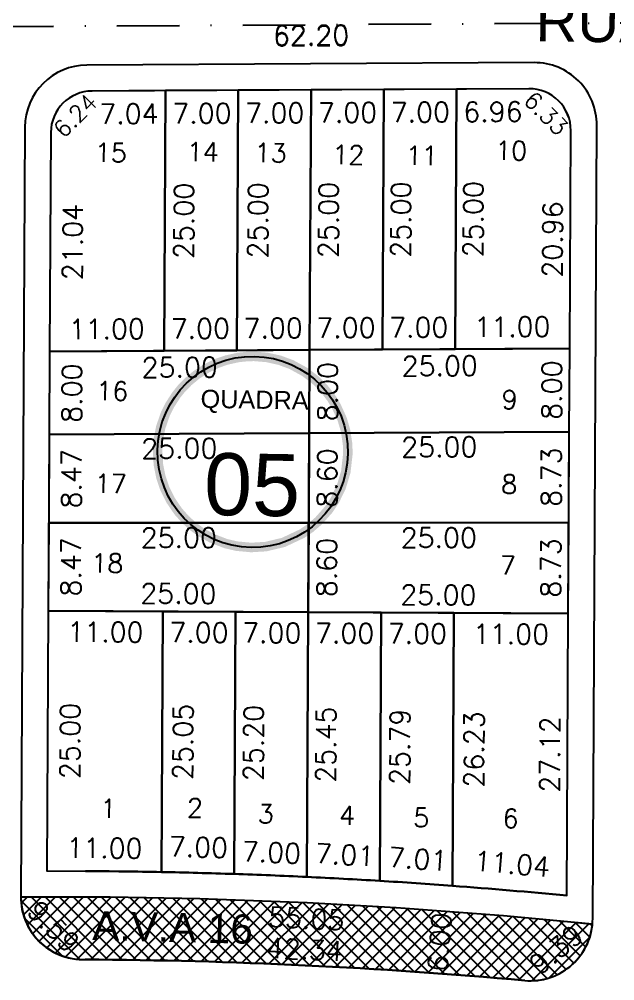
# Model space of a CAD drawing. Header units: millimetres. Extents: x -4430026 to 4783824, y 584 to 9593110.
# Drawn here: x 1938.7 to 1995.9, y 1412.6 to 1505 of the extents above; entities that cross this region are included whole.
import ezdxf
from ezdxf.enums import TextEntityAlignment as Align

# ---------------------------------------------------------------- set-up
doc = ezdxf.new("R2010")
doc.units = ezdxf.units.MM
for name, pattern in [('CONTINUO', [0]), ('DASHDOT', [1, 0.5, -0.25, 0, -0.25]), ('HIDDEN2', [0.1875, 0.125, -0.0625])]:
    doc.linetypes.add(name, pattern=pattern)
for name, color, linetype in [('Bra-Rua Calçadas', 1, 'Continuous'), ('Calçada', 1, 'Continuous'), ('Cota', 8, 'Continuous'), ('Cota Curvas', 2, 'Continuous'), ('COTAS', 8, 'Continuous'), ('Lotes', 2, 'Continuous'), ('Nomes de Ruas', 3, 'Continuous'), ('Numero de lotes', 5, 'Continuous'), ('númeraçãoquadras', 4, 'Continuous'), ('Projeção', 8, 'HIDDEN2'), ('TXT A.VERDES', 7, 'Continuous'), ('Área Verde Alameda etc.', 92, 'Continuous')]:
    doc.layers.add(name, color=color, linetype=linetype)
doc.styles.add('arcad1', font='romans.shx')
doc.styles.add('ARIAL', font='arial.ttf', dxfattribs={"height": 0.25})
doc.styles.add('ROMANS', font='romans.shx')
doc.styles.add('STYLE1', font='sanss___.ttf')
doc.dimstyles.new('BOLA100', dxfattribs={"dimscale": 0, "dimtxt": 1.9, "dimasz": 0.18, "dimexe": 0.18, "dimexo": 0.063, "dimgap": 0, "dimtad": 1, "dimzin": 4, "dimdsep": 46, "dimtxsty": 'ROMANS', "dimcen": 0.09, "dimse1": 1, "dimse2": 1, "dimsd1": 1, "dimsd2": 1, "dimclrt": 256, "dimaunit": 1, "dimadec": 4, "dimazin": 0, "dimtfac": 1.2, "dimtix": 1, "dimtmove": 2, "dimatfit": 3, "dimfxl": 1, "dimtvp": 2, "dimtolj": 1, "dimtzin": 4, "dimarcsym": 0})

# ---------------------------------------------------------------- blocks, each defined once
blk = doc.blocks.new('*D241')
at = {"layer": 'DEFPOINTS', "color": 0}
for p in [(1941.461, 1448.145), (1944.564, 1448.129), (1941.332, 1423.146)]:
    blk.add_point(p, dxfattribs=at)
at = {"layer": 'Cota', "insert": (1943.55, 1435.635), "char_height": 1.9, "attachment_point": 5, "rotation": 89.70531, "style": 'ROMANS'}
blk.add_mtext('\\A1;25.00', dxfattribs=at)
blk = doc.blocks.new('*D242')
at = {"layer": 'DEFPOINTS', "color": 0}
for p in [(1952.461, 1448.089), (1955.421, 1448.074), (1952.332, 1423.037)]:
    blk.add_point(p, dxfattribs=at)
at = {"layer": 'Cota', "insert": (1954.407, 1435.552), "char_height": 1.9, "attachment_point": 5, "rotation": 89.70531, "style": 'ROMANS'}
blk.add_mtext('\\A1;25.05', dxfattribs=at)
blk = doc.blocks.new('*D243')
at = {"layer": 'DEFPOINTS', "color": 0}
for p in [(1959.461, 1448.053), (1962.207, 1448.039), (1959.331, 1422.851)]:
    blk.add_point(p, dxfattribs=at)
at = {"layer": 'Cota', "insert": (1961.192, 1435.443), "char_height": 1.9, "attachment_point": 5, "rotation": 89.70531, "style": 'ROMANS'}
blk.add_mtext('\\A1;25.20', dxfattribs=at)
blk = doc.blocks.new('*D244')
at = {"layer": 'DEFPOINTS', "color": 0}
for p in [(1966.46, 1448.017), (1969.162, 1448.003), (1966.33, 1422.569)]:
    blk.add_point(p, dxfattribs=at)
at = {"layer": 'Cota', "insert": (1968.147, 1435.284), "char_height": 1.9, "attachment_point": 5, "rotation": 89.70531, "style": 'ROMANS'}
blk.add_mtext('\\A1;25.45', dxfattribs=at)
blk = doc.blocks.new('*D245')
at = {"layer": 'DEFPOINTS', "color": 0}
for p in [(1973.46, 1447.981), (1976.287, 1447.966), (1973.328, 1422.19)]:
    blk.add_point(p, dxfattribs=at)
at = {"layer": 'Cota', "insert": (1975.271, 1435.076), "char_height": 1.9, "attachment_point": 5, "rotation": 89.70531, "style": 'ROMANS'}
blk.add_mtext('\\A1;25.79', dxfattribs=at)
blk = doc.blocks.new('*D246')
at = {"layer": 'DEFPOINTS', "color": 0}
for p in [(1980.46, 1447.945), (1983.412, 1447.93), (1980.325, 1421.714)]:
    blk.add_point(p, dxfattribs=at)
at = {"layer": 'Cota', "insert": (1982.395, 1434.819), "char_height": 1.9, "attachment_point": 5, "rotation": 89.70531, "style": 'ROMANS'}
blk.add_mtext('\\A1;26.23', dxfattribs=at)
blk = doc.blocks.new('*D247')
at = {"layer": 'DEFPOINTS', "color": 0}
for p in [(1990.707, 1447.892), (1991.46, 1447.888), (1991.321, 1420.769)]:
    blk.add_point(p, dxfattribs=at)
at = {"layer": 'Cota', "insert": (1989.687, 1434.337), "char_height": 1.9, "attachment_point": 5, "rotation": 89.70531, "style": 'ROMANS'}
blk.add_mtext('\\A1;27.12', dxfattribs=at)
blk = doc.blocks.new('*D248')
at = {"layer": 'DEFPOINTS', "color": 0}
for p in [(1941.461, 1448.145), (1952.461, 1448.089), (1952.445, 1445.129)]:
    blk.add_point(p, dxfattribs=at)
at = {"layer": 'Cota', "insert": (1946.95, 1446.107), "char_height": 1.9, "attachment_point": 5, "rotation": 359.70531, "style": 'ROMANS'}
blk.add_mtext('\\A1;11.00', dxfattribs=at)
blk = doc.blocks.new('*D249')
at = {"layer": 'DEFPOINTS', "color": 0}
for p in [(1966.464, 1448.785), (1941.461, 1448.145), (1966.46, 1448.017)]:
    blk.add_point(p, dxfattribs=at)
at = {"layer": 'Cota', "insert": (1953.969, 1449.799), "char_height": 1.9, "attachment_point": 5, "rotation": 359.70531, "style": 'ROMANS'}
blk.add_mtext('\\A1;25.00', dxfattribs=at)
blk = doc.blocks.new('*D250')
at = {"layer": 'DEFPOINTS', "color": 0}
for p in [(1941.504, 1456.612), (1966.505, 1456.615), (1966.505, 1454.219)]:
    blk.add_point(p, dxfattribs=at)
at = {"layer": 'Cota', "insert": (1954.005, 1455.167), "char_height": 1.9, "attachment_point": 5, "rotation": 0.00785, "style": 'ROMANS'}
blk.add_mtext('\\A1;25.00', dxfattribs=at)
blk = doc.blocks.new('*D251')
at = {"layer": 'DEFPOINTS', "color": 0}
for p in [(1941.548, 1465.078), (1966.549, 1465.213), (1966.562, 1462.869)]:
    blk.add_point(p, dxfattribs=at)
at = {"layer": 'Cota', "insert": (1954.056, 1463.751), "char_height": 1.9, "attachment_point": 5, "rotation": 0.31037, "style": 'ROMANS'}
blk.add_mtext('\\A1;25.00', dxfattribs=at)
blk = doc.blocks.new('*D252')
at = {"layer": 'DEFPOINTS', "color": 0}
for p in [(1966.59, 1473.214), (1941.589, 1473.078), (1966.604, 1470.664)]:
    blk.add_point(p, dxfattribs=at)
at = {"layer": 'Cota', "insert": (1954.098, 1471.546), "char_height": 1.9, "attachment_point": 5, "rotation": 0.31037, "style": 'ROMANS'}
blk.add_mtext('\\A1;25.00', dxfattribs=at)
blk = doc.blocks.new('*D253')
at = {"layer": 'DEFPOINTS', "color": 0}
for p in [(1952.583, 1474.306), (1952.589, 1473.138), (1941.589, 1473.078)]:
    blk.add_point(p, dxfattribs=at)
at = {"layer": 'Cota', "insert": (1947.078, 1475.227), "char_height": 1.9, "attachment_point": 5, "rotation": 0.31037, "style": 'ROMANS'}
blk.add_mtext('\\A1;11.00', dxfattribs=at)
blk = doc.blocks.new('*D254')
at = {"layer": 'DEFPOINTS', "color": 0}
for p in [(1945.676, 1498.101), (1952.718, 1498.139), (1952.735, 1494.987)]:
    blk.add_point(p, dxfattribs=at)
at = {"layer": 'Cota', "insert": (1949.209, 1495.917), "char_height": 1.9, "attachment_point": 5, "rotation": 0.31037, "style": 'ROMANS'}
blk.add_mtext('\\A1;7.04', dxfattribs=at)
blk = doc.blocks.new('*D255')
at = {"layer": 'DEFPOINTS', "color": 0}
for p in [(1952.718, 1498.139), (1955.509, 1498.125), (1952.589, 1473.138)]:
    blk.add_point(p, dxfattribs=at)
at = {"layer": 'Cota', "insert": (1954.495, 1485.629), "char_height": 1.9, "attachment_point": 5, "rotation": 89.70531, "style": 'ROMANS'}
blk.add_mtext('\\A1;25.00', dxfattribs=at)
blk = doc.blocks.new('*D256')
at = {"layer": 'DEFPOINTS', "color": 0}
for p in [(1959.718, 1498.177), (1962.635, 1498.162), (1959.59, 1473.176)]:
    blk.add_point(p, dxfattribs=at)
at = {"layer": 'Cota', "insert": (1961.62, 1485.666), "char_height": 1.9, "attachment_point": 5, "rotation": 89.70531, "style": 'ROMANS'}
blk.add_mtext('\\A1;25.00', dxfattribs=at)
blk = doc.blocks.new('*D257')
at = {"layer": 'DEFPOINTS', "color": 0}
for p in [(1973.719, 1498.253), (1976.376, 1498.239), (1973.59, 1473.252)]:
    blk.add_point(p, dxfattribs=at)
at = {"layer": 'Cota', "insert": (1975.362, 1485.743), "char_height": 1.9, "attachment_point": 5, "rotation": 89.70531, "style": 'ROMANS'}
blk.add_mtext('\\A1;25.00', dxfattribs=at)
blk = doc.blocks.new('*D258')
at = {"layer": 'DEFPOINTS', "color": 0}
for p in [(1980.719, 1498.291), (1983.332, 1498.277), (1980.591, 1473.29)]:
    blk.add_point(p, dxfattribs=at)
at = {"layer": 'Cota', "insert": (1982.318, 1485.782), "char_height": 1.9, "attachment_point": 5, "rotation": 89.70531, "style": 'ROMANS'}
blk.add_mtext('\\A1;25.00', dxfattribs=at)
blk = doc.blocks.new('*D289')
at = {"layer": 'DEFPOINTS', "color": 0}
for p in [(1941.504, 1456.612), (1944.608, 1456.596), (1941.461, 1448.145)]:
    blk.add_point(p, dxfattribs=at)
at = {"layer": 'Cota', "insert": (1943.636, 1452.368), "char_height": 1.9, "attachment_point": 5, "rotation": 89.70531, "style": 'ROMANS'}
blk.add_mtext('\\A1;8.47', dxfattribs=at)
blk = doc.blocks.new('*D290')
at = {"layer": 'DEFPOINTS', "color": 0}
for p in [(1941.548, 1465.078), (1944.651, 1465.062), (1941.504, 1456.612)]:
    blk.add_point(p, dxfattribs=at)
at = {"layer": 'Cota', "insert": (1943.68, 1460.834), "char_height": 1.9, "attachment_point": 5, "rotation": 89.70531, "style": 'ROMANS'}
blk.add_mtext('\\A1;8.47', dxfattribs=at)
blk = doc.blocks.new('*D291')
at = {"layer": 'DEFPOINTS', "color": 0}
for p in [(1941.589, 1473.078), (1944.693, 1473.062), (1941.548, 1465.078)]:
    blk.add_point(p, dxfattribs=at)
at = {"layer": 'Cota', "insert": (1943.722, 1469.067), "char_height": 1.9, "attachment_point": 5, "rotation": 89.70531, "style": 'ROMANS'}
blk.add_mtext('\\A1;8.00', dxfattribs=at)
blk = doc.blocks.new('*D292')
at = {"layer": 'DEFPOINTS', "color": 0}
for p in [(1941.697, 1494.122), (1944.801, 1494.106), (1941.589, 1473.078)]:
    blk.add_point(p, dxfattribs=at)
at = {"layer": 'Cota', "insert": (1943.797, 1483.589), "char_height": 1.9, "attachment_point": 5, "rotation": 89.70531, "style": 'ROMANS'}
blk.add_mtext('\\A1;21.04', dxfattribs=at)
blk = doc.blocks.new('*D293')
at = {"layer": 'DEFPOINTS', "color": 0}
for p in [(1966.505, 1456.615), (1969.207, 1456.601), (1966.46, 1448.017)]:
    blk.add_point(p, dxfattribs=at)
at = {"layer": 'Cota', "insert": (1968.234, 1452.307), "char_height": 1.9, "attachment_point": 5, "rotation": 89.70531, "style": 'ROMANS'}
blk.add_mtext('\\A1;8.60', dxfattribs=at)
blk = doc.blocks.new('*D294')
at = {"layer": 'DEFPOINTS', "color": 0}
for p in [(1966.549, 1465.213), (1969.251, 1465.2), (1966.505, 1456.615)]:
    blk.add_point(p, dxfattribs=at)
at = {"layer": 'Cota', "insert": (1968.279, 1460.905), "char_height": 1.9, "attachment_point": 5, "rotation": 89.70531, "style": 'ROMANS'}
blk.add_mtext('\\A1;8.60', dxfattribs=at)
blk = doc.blocks.new('*D295')
at = {"layer": 'DEFPOINTS', "color": 0}
for p in [(1966.59, 1473.214), (1969.292, 1473.2), (1966.549, 1465.213)]:
    blk.add_point(p, dxfattribs=at)
at = {"layer": 'Cota', "insert": (1968.321, 1469.205), "char_height": 1.9, "attachment_point": 5, "rotation": 89.70531, "style": 'ROMANS'}
blk.add_mtext('\\A1;8.00', dxfattribs=at)
blk = doc.blocks.new('*D296')
at = {"layer": 'DEFPOINTS', "color": 0}
for p in [(1966.719, 1498.215), (1969.421, 1498.201), (1966.59, 1473.214)]:
    blk.add_point(p, dxfattribs=at)
at = {"layer": 'Cota', "insert": (1968.406, 1485.705), "char_height": 1.9, "attachment_point": 5, "rotation": 89.70531, "style": 'ROMANS'}
blk.add_mtext('\\A1;25.00', dxfattribs=at)
blk = doc.blocks.new('*D297')
at = {"layer": 'DEFPOINTS', "color": 0}
for p in [(1990.752, 1456.622), (1991.505, 1456.619), (1991.46, 1447.888)]:
    blk.add_point(p, dxfattribs=at)
at = {"layer": 'Cota', "insert": (1989.779, 1452.262), "char_height": 1.9, "attachment_point": 5, "rotation": 89.70531, "style": 'ROMANS'}
blk.add_mtext('\\A1;8.73', dxfattribs=at)
blk = doc.blocks.new('*D298')
at = {"layer": 'DEFPOINTS', "color": 0}
for p in [(1990.797, 1465.353), (1991.55, 1465.349), (1991.505, 1456.619)]:
    blk.add_point(p, dxfattribs=at)
at = {"layer": 'Cota', "insert": (1989.824, 1460.993), "char_height": 1.9, "attachment_point": 5, "rotation": 89.70531, "style": 'ROMANS'}
blk.add_mtext('\\A1;8.73', dxfattribs=at)
blk = doc.blocks.new('*D299')
at = {"layer": 'DEFPOINTS', "color": 0}
for p in [(1990.838, 1473.353), (1991.591, 1473.349), (1991.55, 1465.349)]:
    blk.add_point(p, dxfattribs=at)
at = {"layer": 'Cota', "insert": (1989.867, 1469.358), "char_height": 1.9, "attachment_point": 5, "rotation": 89.70531, "style": 'ROMANS'}
blk.add_mtext('\\A1;8.00', dxfattribs=at)
blk = doc.blocks.new('*D300')
at = {"layer": 'DEFPOINTS', "color": 0}
for p in [(1990.946, 1494.312), (1991.699, 1494.308), (1991.591, 1473.349)]:
    blk.add_point(p, dxfattribs=at)
at = {"layer": 'Cota', "insert": (1989.942, 1483.837), "char_height": 1.9, "attachment_point": 5, "rotation": 89.70531, "style": 'ROMANS'}
blk.add_mtext('\\A1;20.96', dxfattribs=at)
blk = doc.blocks.new('*D301')
at = {"layer": 'DEFPOINTS', "color": 0}
for p in [(1952.461, 1448.089), (1959.461, 1448.053), (1959.445, 1445.093)]:
    blk.add_point(p, dxfattribs=at)
at = {"layer": 'Cota', "insert": (1955.95, 1446.061), "char_height": 1.9, "attachment_point": 5, "rotation": 359.70531, "style": 'ROMANS'}
blk.add_mtext('\\A1;7.00', dxfattribs=at)
blk = doc.blocks.new('*D302')
at = {"layer": 'DEFPOINTS', "color": 0}
for p in [(1959.461, 1448.053), (1966.46, 1448.017), (1966.445, 1445.057)]:
    blk.add_point(p, dxfattribs=at)
at = {"layer": 'Cota', "insert": (1962.95, 1446.025), "char_height": 1.9, "attachment_point": 5, "rotation": 359.70531, "style": 'ROMANS'}
blk.add_mtext('\\A1;7.00', dxfattribs=at)
blk = doc.blocks.new('*D303')
at = {"layer": 'DEFPOINTS', "color": 0}
for p in [(1966.46, 1448.017), (1973.46, 1447.981), (1973.445, 1445.021)]:
    blk.add_point(p, dxfattribs=at)
at = {"layer": 'Cota', "insert": (1969.95, 1445.989), "char_height": 1.9, "attachment_point": 5, "rotation": 359.70531, "style": 'ROMANS'}
blk.add_mtext('\\A1;7.00', dxfattribs=at)
blk = doc.blocks.new('*D304')
at = {"layer": 'DEFPOINTS', "color": 0}
for p in [(1973.46, 1447.981), (1980.46, 1447.945), (1980.445, 1444.985)]:
    blk.add_point(p, dxfattribs=at)
at = {"layer": 'Cota', "insert": (1976.95, 1445.953), "char_height": 1.9, "attachment_point": 5, "rotation": 359.70531, "style": 'ROMANS'}
blk.add_mtext('\\A1;7.00', dxfattribs=at)
blk = doc.blocks.new('*D305')
at = {"layer": 'DEFPOINTS', "color": 0}
for p in [(1980.46, 1447.945), (1991.46, 1447.888), (1991.445, 1444.928)]:
    blk.add_point(p, dxfattribs=at)
at = {"layer": 'Cota', "insert": (1985.95, 1445.906), "char_height": 1.9, "attachment_point": 5, "rotation": 359.70531, "style": 'ROMANS'}
blk.add_mtext('\\A1;11.00', dxfattribs=at)
blk = doc.blocks.new('*D306')
at = {"layer": 'DEFPOINTS', "color": 0}
for p in [(1991.464, 1448.656), (1966.46, 1448.017), (1991.46, 1447.888)]:
    blk.add_point(p, dxfattribs=at)
at = {"layer": 'Cota', "insert": (1978.969, 1449.67), "char_height": 1.9, "attachment_point": 5, "rotation": 359.70531, "style": 'ROMANS'}
blk.add_mtext('\\A1;25.00', dxfattribs=at)
blk = doc.blocks.new('*D307')
at = {"layer": 'DEFPOINTS', "color": 0}
for p in [(1966.505, 1456.615), (1991.505, 1456.619), (1991.505, 1454.222)]:
    blk.add_point(p, dxfattribs=at)
at = {"layer": 'Cota', "insert": (1979.005, 1455.171), "char_height": 1.9, "attachment_point": 5, "rotation": 0.00785, "style": 'ROMANS'}
blk.add_mtext('\\A1;25.00', dxfattribs=at)
blk = doc.blocks.new('*D308')
at = {"layer": 'DEFPOINTS', "color": 0}
for p in [(1966.549, 1465.213), (1991.55, 1465.349), (1991.563, 1463.004)]:
    blk.add_point(p, dxfattribs=at)
at = {"layer": 'Cota', "insert": (1979.057, 1463.887), "char_height": 1.9, "attachment_point": 5, "rotation": 0.31037, "style": 'ROMANS'}
blk.add_mtext('\\A1;25.00', dxfattribs=at)
blk = doc.blocks.new('*D309')
at = {"layer": 'DEFPOINTS', "color": 0}
for p in [(1966.59, 1473.214), (1991.591, 1473.349), (1991.605, 1470.799)]:
    blk.add_point(p, dxfattribs=at)
at = {"layer": 'Cota', "insert": (1979.099, 1471.681), "char_height": 1.9, "attachment_point": 5, "rotation": 0.31037, "style": 'ROMANS'}
blk.add_mtext('\\A1;25.00', dxfattribs=at)
blk = doc.blocks.new('*D310')
at = {"layer": 'DEFPOINTS', "color": 0}
for p in [(1959.583, 1474.344), (1952.589, 1473.138), (1959.59, 1473.176)]:
    blk.add_point(p, dxfattribs=at)
at = {"layer": 'Cota', "insert": (1956.078, 1475.275), "char_height": 1.9, "attachment_point": 5, "rotation": 0.31037, "style": 'ROMANS'}
blk.add_mtext('\\A1;7.00', dxfattribs=at)
blk = doc.blocks.new('*D311')
at = {"layer": 'DEFPOINTS', "color": 0}
for p in [(1966.584, 1474.382), (1959.59, 1473.176), (1966.59, 1473.214)]:
    blk.add_point(p, dxfattribs=at)
at = {"layer": 'Cota', "insert": (1963.078, 1475.313), "char_height": 1.9, "attachment_point": 5, "rotation": 0.31037, "style": 'ROMANS'}
blk.add_mtext('\\A1;7.00', dxfattribs=at)
blk = doc.blocks.new('*D312')
at = {"layer": 'DEFPOINTS', "color": 0}
for p in [(1973.584, 1474.42), (1966.59, 1473.214), (1973.59, 1473.252)]:
    blk.add_point(p, dxfattribs=at)
at = {"layer": 'Cota', "insert": (1970.079, 1475.351), "char_height": 1.9, "attachment_point": 5, "rotation": 0.31037, "style": 'ROMANS'}
blk.add_mtext('\\A1;7.00', dxfattribs=at)
blk = doc.blocks.new('*D313')
at = {"layer": 'DEFPOINTS', "color": 0}
for p in [(1980.584, 1474.458), (1973.59, 1473.252), (1980.591, 1473.29)]:
    blk.add_point(p, dxfattribs=at)
at = {"layer": 'Cota', "insert": (1977.079, 1475.389), "char_height": 1.9, "attachment_point": 5, "rotation": 0.31037, "style": 'ROMANS'}
blk.add_mtext('\\A1;7.00', dxfattribs=at)
blk = doc.blocks.new('*D314')
at = {"layer": 'DEFPOINTS', "color": 0}
for p in [(1991.585, 1474.518), (1980.591, 1473.29), (1991.591, 1473.349)]:
    blk.add_point(p, dxfattribs=at)
at = {"layer": 'Cota', "insert": (1986.079, 1475.438), "char_height": 1.9, "attachment_point": 5, "rotation": 0.31037, "style": 'ROMANS'}
blk.add_mtext('\\A1;11.00', dxfattribs=at)
blk = doc.blocks.new('*D315')
at = {"layer": 'DEFPOINTS', "color": 0}
for p in [(1952.718, 1498.139), (1959.718, 1498.177), (1959.735, 1495.024)]:
    blk.add_point(p, dxfattribs=at)
at = {"layer": 'Cota', "insert": (1956.23, 1495.955), "char_height": 1.9, "attachment_point": 5, "rotation": 0.31037, "style": 'ROMANS'}
blk.add_mtext('\\A1;7.00', dxfattribs=at)
blk = doc.blocks.new('*D316')
at = {"layer": 'DEFPOINTS', "color": 0}
for p in [(1959.718, 1498.177), (1966.719, 1498.215), (1966.736, 1495.062)]:
    blk.add_point(p, dxfattribs=at)
at = {"layer": 'Cota', "insert": (1963.23, 1495.993), "char_height": 1.9, "attachment_point": 5, "rotation": 0.31037, "style": 'ROMANS'}
blk.add_mtext('\\A1;7.00', dxfattribs=at)
blk = doc.blocks.new('*D317')
at = {"layer": 'DEFPOINTS', "color": 0}
for p in [(1966.719, 1498.215), (1973.719, 1498.253), (1973.736, 1495.1)]:
    blk.add_point(p, dxfattribs=at)
at = {"layer": 'Cota', "insert": (1970.231, 1496.031), "char_height": 1.9, "attachment_point": 5, "rotation": 0.31037, "style": 'ROMANS'}
blk.add_mtext('\\A1;7.00', dxfattribs=at)
blk = doc.blocks.new('*D318')
at = {"layer": 'DEFPOINTS', "color": 0}
for p in [(1973.719, 1498.253), (1980.719, 1498.291), (1980.736, 1495.138)]:
    blk.add_point(p, dxfattribs=at)
at = {"layer": 'Cota', "insert": (1977.231, 1496.069), "char_height": 1.9, "attachment_point": 5, "rotation": 0.31037, "style": 'ROMANS'}
blk.add_mtext('\\A1;7.00', dxfattribs=at)
blk = doc.blocks.new('*D319')
at = {"layer": 'DEFPOINTS', "color": 0}
for p in [(1980.719, 1498.291), (1987.677, 1498.328), (1987.694, 1495.176)]:
    blk.add_point(p, dxfattribs=at)
at = {"layer": 'Cota', "insert": (1984.21, 1496.107), "char_height": 1.9, "attachment_point": 5, "rotation": 0.31037, "style": 'ROMANS'}
blk.add_mtext('\\A1;6.96', dxfattribs=at)
blk = doc.blocks.new('*D320')
at = {"layer": 'DEFPOINTS', "color": 0}
for p in [(1952.345, 1424.336), (1941.332, 1423.146), (1952.332, 1423.037)]:
    blk.add_point(p, dxfattribs=at)
at = {"layer": 'Cota', "insert": (1946.854, 1425.34), "char_height": 1.9, "attachment_point": 5, "rotation": 359.43172, "style": 'ROMANS'}
blk.add_mtext('\\A1;11.00', dxfattribs=at)
blk = doc.blocks.new('*D7587')
at = {"layer": 'DEFPOINTS', "color": 0}
for p in [(1980.601, 1419.186), (1979.811, 1413.229), (1980.147, 1413.203)]:
    blk.add_point(p, dxfattribs=at)
at = {"layer": 'Cota', "insert": (1979.091, 1416.292), "char_height": 1.9, "attachment_point": 5, "rotation": 85.65681, "style": 'ROMANS'}
blk.add_mtext('\\A1;6.00', dxfattribs=at)
blk = doc.blocks.new('NUM_quadra')
at = {"color": 6, "const_width": 0.02}
blk.add_lwpolyline([(-0.0134, 0.1996), (-0.034, 0.1971), (-0.0579, 0.1914), (-0.0779, 0.1842), (-0.0981, 0.1743), (-0.1208, 0.1594), (-0.1377, 0.145), (-0.1521, 0.1299), (-0.1625, 0.1166), (-0.1764, 0.0942), (-0.1852, 0.0754), (-0.1941, 0.0483), (-0.1985, 0.0243), (-0.2, 0), (-0.1977, -0.0299), (-0.1921, -0.0556), (-0.1839, -0.0786), (-0.1713, -0.1033), (-0.1546, -0.1269), (-0.1389, -0.1439), (-0.1219, -0.1586), (-0.1046, -0.1705), (-0.0831, -0.1819), (-0.0531, -0.1928), (-0.0302, -0.1977), (0, -0.2), (0.0309, -0.1976), (0.0677, -0.1882), (0.1069, -0.169), (0.124, -0.1569), (0.1407, -0.1421), (0.1614, -0.1181), (0.1737, -0.0992), (0.187, -0.071), (0.1962, -0.0386), (0.2, 0), (0.1989, 0.0205), (0.1943, 0.0473), (0.1871, 0.0707), (0.1741, 0.0984), (0.1635, 0.1151), (0.1472, 0.1354), (0.1285, 0.1533), (0.1063, 0.1694), (0.0782, 0.1841), (0.0533, 0.1928), (0.0267, 0.1982), (0, 0.2)], close=True, dxfattribs=at)
blk.add_circle((0, 0), 0.2)
at = {"color": 3, "insert": (-0.1114, 0.1285), "char_height": 0.038, "width": 0.2663, "attachment_point": 1, "style": 'STYLE1'}
blk.add_mtext('\\fArial|b0|i0|c0|p34;QUADRA', dxfattribs=at)
at = {"color": 3, "style": 'STYLE1'}
blk.add_attdef('00', text='', height=0.13, dxfattribs=at).set_placement((0, -0.1335), align=Align.CENTER)
blk = doc.blocks.new('*D14052')
at = {"layer": 'DEFPOINTS', "color": 0, "linetype": 'ByBlock'}
for p in [(1997.823, 1504.664), (1935.621, 1504.301), (1997.834, 1502.712)]:
    blk.add_point(p, dxfattribs=at)
at = {"layer": 'COTAS', "linetype": 'ByBlock', "insert": (1966.728, 1503.481), "char_height": 1.9, "attachment_point": 5, "rotation": 0.33364, "style": 'ROMANS'}
blk.add_mtext('\\A1;62.20', dxfattribs=at)
blk = doc.blocks.new('*D14061')
at = {"layer": 'DEFPOINTS', "color": 0, "linetype": 'ByBlock'}
for p in [(1998.12, 1567.334), (2001.72, 1567.317), (1997.823, 1504.664)]:
    blk.add_point(p, dxfattribs=at)
at = {"layer": 'COTAS', "linetype": 'ByBlock', "insert": (1996.365, 1536.006), "char_height": 1.9, "attachment_point": 5, "rotation": 89.72858, "style": 'ROMANS'}
blk.add_mtext('\\A1;62.67', dxfattribs=at)
blk = doc.blocks.new('*D14207')
at = {"layer": 'DEFPOINTS', "color": 0, "linetype": 'ByBlock'}
for p in [(1997.823, 1504.664), (1935.621, 1504.301), (1997.835, 1502.655)]:
    blk.add_point(p, dxfattribs=at)
at = {"layer": 'COTAS', "linetype": 'ByBlock', "insert": (1966.728, 1503.424), "char_height": 1.9, "attachment_point": 5, "rotation": 0.33364, "style": 'ROMANS'}
blk.add_mtext('\\A1;62.20', dxfattribs=at)

msp = doc.modelspace()

# ---------------------------------------------------------------- hatches: boundary and pattern name
at = {"layer": 'Área Verde Alameda etc.'}
h = msp.add_hatch(dxfattribs=at)
h.set_pattern_fill('ANSI37', color=256, scale=0.3, style=0)
h.set_pattern_definition([(45, (-350710.31295, -9590084.73025), (-0.67351920908, 0.67351920908), []), (135, (-350710.31295, -9590084.73025), (-0.67351920908, -0.67351920908), [])])
h.paths.add_polyline_path([(1938.819, 1420.62, 0.162163), (1940.022, 1417.024, 0.234615), (1944.791, 1414.628, -0.021358), (1987.269, 1412.611, 0.412471), (1993.782, 1418.011, 0.027314)])

# ---------------------------------------------------------------- linework, layer by layer
at = {"layer": 'Bra-Rua Calçadas'}
msp.add_lwpolyline([(1987.269, 1412.611, 0.412471), (1993.782, 1418.011, 0.027314), (1938.819, 1420.62, 0.162163), (1940.022, 1417.024, 0.234506), (1944.788, 1414.628), (1944.994, 1414.627, -0.021256)], format="xyb", close=True, dxfattribs=at)
at = {"layer": 'Calçada', "lineweight": -3}
for p, q in [((1988.169, 1500.831), (1945.167, 1500.598)), ((1988.169, 1500.831), (1945.167, 1500.598)), ((1939.2, 1494.629), (1938.819, 1420.659)), ((1939.2, 1494.629), (1938.819, 1420.659)), ((1993.809, 1418.556), (1994.201, 1494.8)), ((1993.809, 1418.556), (1994.201, 1494.8)), ((1945.025, 1420.627), (1945.025, 1420.627)), ((1944.788, 1414.628), (1944.994, 1414.627)), ((1944.788, 1414.628), (1944.994, 1414.627))]:
    msp.add_line(p, q, dxfattribs=at)
msp.add_lwpolyline([(1994.201, 1494.8, 0.41731), (1988.169, 1500.831), (1945.167, 1500.598, 0.411124), (1939.2, 1494.629), (1938.819, 1420.659, 0.414214), (1944.788, 1414.628), (1944.994, 1414.627, -0.021256), (1987.269, 1412.611, 0.439338), (1993.809, 1418.556)], format="xyb", close=True, dxfattribs=at)
msp.add_lwpolyline([(1994.201, 1494.8, 0.41731), (1988.169, 1500.831), (1945.167, 1500.598, 0.411124), (1939.2, 1494.629), (1938.819, 1420.659, 0.414214), (1944.788, 1414.628), (1944.994, 1414.627, -0.021256), (1987.269, 1412.611, 0.439338), (1993.809, 1418.556)], format="xyb", close=True, dxfattribs=at)
for centre, radius, start, end in [((1945.2, 1494.598), 6, 90.31037, 179.70531), ((1945.2, 1494.598), 6, 90.31037, 179.70531), ((1988.202, 1494.831), 6, 359.70531, 90.31037), ((1988.202, 1494.831), 6, 359.70531, 90.31037), ((1944.819, 1420.628), 6, 179.70531, 269.70531), ((1944.819, 1420.628), 6, 179.70531, 269.70531), ((1942.433, 916.633), 504, 84.15241, 90.41079), ((1987.809, 1418.587), 6, 264.8345, 359.70531), ((1987.809, 1418.587), 6, 264.8345, 359.70531), ((1942.433, 916.633), 498, 84.8345, 89.70531), ((1942.433, 916.633), 498, 84.8345, 89.70531)]:
    msp.add_arc(centre, radius, start, end, dxfattribs=at)
at = {"layer": 'Lotes', "lineweight": -3}
for p, q in [((1987.677, 1498.328), (1945.676, 1498.101)), ((1952.461, 1448.089), (1952.332, 1423.037)), ((1959.461, 1448.053), (1959.331, 1422.851)), ((1973.46, 1447.981), (1973.328, 1422.19)), ((1980.46, 1447.945), (1980.325, 1421.714))]:
    msp.add_line(p, q, dxfattribs=at)
at = {"layer": 'Lotes', "linetype": 'CONTINUO', "lineweight": -3}
for p, q in [((1941.461, 1448.145), (1941.332, 1423.146)), ((1941.461, 1448.145), (1966.46, 1448.017)), ((1952.461, 1448.089), (1941.461, 1448.145)), ((1952.332, 1423.037), (1952.461, 1448.089)), ((1952.461, 1448.089), (1952.332, 1423.037)), ((1959.461, 1448.053), (1952.461, 1448.089)), ((1959.331, 1422.851), (1959.461, 1448.053)), ((1959.461, 1448.053), (1959.331, 1422.851)), ((1966.46, 1448.017), (1959.461, 1448.053)), ((1966.33, 1422.569), (1966.46, 1448.017)), ((1966.46, 1448.017), (1966.33, 1422.569)), ((1966.46, 1448.017), (1991.46, 1447.888)), ((1973.46, 1447.981), (1966.46, 1448.017)), ((1973.328, 1422.19), (1973.46, 1447.981)), ((1973.46, 1447.981), (1973.328, 1422.19)), ((1980.46, 1447.945), (1973.46, 1447.981)), ((1980.325, 1421.714), (1980.46, 1447.945)), ((1980.46, 1447.945), (1980.325, 1421.714)), ((1991.46, 1447.888), (1980.46, 1447.945)), ((1991.321, 1420.769), (1991.46, 1447.888)), ((1941.332, 1423.146), (1945.038, 1423.127))]:
    msp.add_line(p, q, dxfattribs=at)
at = {"layer": 'Lotes', "lineweight": -3, "ltscale": 10}
msp.add_line((1991.46, 1447.888), (1941.461, 1448.145), dxfattribs=at)
at = {"layer": 'Lotes'}
for points in [[(1952.718, 1498.139), (1945.676, 1498.101, 0.411124), (1941.697, 1494.122), (1941.589, 1473.078), (1952.589, 1473.138)], [(1991.699, 1494.308, 0.41731), (1987.677, 1498.328), (1980.719, 1498.291), (1980.591, 1473.29), (1991.591, 1473.349)], [(1952.461, 1448.089), (1941.461, 1448.145), (1941.332, 1423.146), (1945.038, 1423.127, -0.0036), (1952.332, 1423.037)], [(1959.461, 1448.053), (1952.461, 1448.089), (1952.332, 1423.037, -0.003456), (1959.331, 1422.851)], [(1966.46, 1448.017), (1959.461, 1448.053), (1959.331, 1422.851, -0.003457), (1966.33, 1422.569)], [(1973.46, 1447.981), (1966.46, 1448.017), (1966.33, 1422.569, -0.003459), (1973.328, 1422.19)], [(1980.46, 1447.945), (1973.46, 1447.981), (1973.328, 1422.19, -0.003462), (1980.325, 1421.714)], [(1991.46, 1447.888), (1980.46, 1447.945), (1980.325, 1421.714, -0.005447), (1991.321, 1420.769)]]:
    msp.add_lwpolyline(points, format="xyb", close=True, dxfattribs=at)
for points in [[(1959.718, 1498.177), (1952.718, 1498.139), (1952.589, 1473.138), (1959.59, 1473.176)], [(1966.719, 1498.215), (1959.718, 1498.177), (1959.59, 1473.176), (1966.59, 1473.214)], [(1973.719, 1498.253), (1966.719, 1498.215), (1966.59, 1473.214), (1973.59, 1473.252)], [(1980.719, 1498.291), (1973.719, 1498.253), (1973.59, 1473.252), (1980.591, 1473.29)], [(1966.59, 1473.214), (1959.59, 1473.176), (1952.589, 1473.138), (1941.589, 1473.078), (1941.548, 1465.078), (1966.549, 1465.213)], [(1966.59, 1473.214), (1941.589, 1473.078), (1941.548, 1465.078), (1966.549, 1465.213)], [(1991.591, 1473.349), (1980.591, 1473.29), (1973.59, 1473.252), (1966.59, 1473.214), (1966.549, 1465.213), (1991.55, 1465.349)], [(1991.591, 1473.349), (1966.59, 1473.214), (1966.549, 1465.213), (1991.55, 1465.349)], [(1966.549, 1465.213), (1941.548, 1465.078), (1941.461, 1448.145), (1952.461, 1448.089), (1959.461, 1448.053), (1966.46, 1448.017)], [(1966.549, 1465.213), (1941.548, 1465.078), (1941.504, 1456.612), (1966.505, 1456.615)], [(1991.55, 1465.349), (1966.549, 1465.213), (1966.46, 1448.017), (1973.46, 1447.981), (1980.46, 1447.945), (1991.46, 1447.888)], [(1991.55, 1465.349), (1966.549, 1465.213), (1966.505, 1456.615), (1991.505, 1456.619)], [(1966.505, 1456.615), (1941.504, 1456.612), (1941.461, 1448.145), (1952.461, 1448.089), (1959.461, 1448.053), (1966.46, 1448.017)], [(1991.505, 1456.619), (1966.505, 1456.615), (1966.46, 1448.017), (1973.46, 1447.981), (1980.46, 1447.945), (1991.46, 1447.888)]]:
    msp.add_lwpolyline(points, close=True, dxfattribs=at)
for points in [[(1941.504, 1456.612), (1966.505, 1456.615)], [(1966.505, 1456.615), (1991.505, 1456.619)]]:
    msp.add_lwpolyline(points, dxfattribs=at)
at = {"layer": 'Lotes', "lineweight": -3}
for centre, start, end in [((1945.697, 1494.101), 90.31037, 179.70531), ((1987.699, 1494.328), 359.70531, 90.31037)]:
    msp.add_arc(centre, 4, start, end, dxfattribs=at)
at = {"layer": 'Lotes', "linetype": 'CONTINUO', "lineweight": -3}
for start, end in [(88.88015, 89.70531), (88.08811, 88.88015), (87.29577, 88.08811), (86.50297, 87.29577), (85.70955, 86.50297), (84.46114, 85.70955)]:
    msp.add_arc((1942.433, 916.633), 506.5, start, end, dxfattribs=at)
at = {"layer": 'Projeção', "linetype": 'DASHDOT', "ltscale": 12}
msp.add_line((1669.767, 1502.753, 2.439), (2314.916, 1506.51, 2.439), dxfattribs=at)
at = {"layer": 'Área Verde Alameda etc.'}
msp.add_lwpolyline([(1987.269, 1412.611, 0.412471), (1993.782, 1418.011, 0.027314), (1938.819, 1420.62, 0.162163), (1940.022, 1417.024, 0.234506), (1944.788, 1414.628), (1944.994, 1414.627, -0.021256)], format="xyb", close=True, dxfattribs=at)

# ---------------------------------------------------------------- block references
at = {"layer": 'númeraçãoquadras', "linetype": 'ByBlock', "extrusion": (0.084411, -0.001453, 0.99643)}
ref = msp.add_blockref('NUM_quadra', (1496.951, -1919.91, 267.491), dxfattribs=dict(at, xscale=45.93175888075766, yscale=45.93175888024863, zscale=45.93175853019476, rotation=270.0385460294471))
ref.add_attrib('00', '05', dxfattribs={"layer": '0', "color": 3, "extrusion": (0.084411, -0.001453, 0.99643), "height": 5.9711, "rotation": 270.03855, "style": 'STYLE1'}).set_placement((1490.821, -1919.914, 267.491), align=Align.CENTER)

# ---------------------------------------------------------------- texts
at = {"layer": 'Cota', "char_height": 1.9, "attachment_point": 5, "style": 'ROMANS'}
for s, insert, rotation in [('\\A1;7.00', (1955.897, 1425.429), 358.48413), ('\\A1;7.00', (1962.919, 1424.922), 357.69194), ('\\A1;7.01', (1969.954, 1424.701), 356.89937), ('\\A1;7.01', (1976.986, 1424.29), 356.10626), ('\\A1;11.04', (1986.046, 1423.83), 355.08534), ('\\A1;9.59', (1941.975, 1417.795), 314.88773), ('\\A1;55.05', (1966.265, 1418.565), 357.2816), ('\\A1;9.39', (1990.294, 1415.59), 39.66398), ('\\A1;42.34', (1966.122, 1415.593), 357.28168)]:
    msp.add_mtext(s, dxfattribs=dict(at, insert=insert, rotation=rotation))
at = {"layer": 'Cota Curvas', "char_height": 1.6, "attachment_point": 5, "style": 'ROMANS'}
for s, insert, rotation in [('\\A1;6.24', (1944.06, 1495.737, -51.854), 45.00784), ('\\A1;6.33', (1989.322, 1495.952, -51.854), 315.00784)]:
    msp.add_mtext(s, dxfattribs=dict(at, insert=insert, rotation=rotation))
at = {"layer": 'Nomes de Ruas', "extrusion": (-0.084173, 0.020544, 0.996239), "style": 'ARIAL'}
msp.add_text('RUA 36  .', height=4, rotation=102.96746, dxfattribs=at).set_placement((-1936.128, 1580.59, -137.464), align=Align.MIDDLE_CENTER)
at = {"layer": 'Numero de lotes', "style": 'arcad1'}
for s, p in [('15', (1947.466, 1492.18, 103.708)), ('14', (1956.32, 1492.259, 103.708)), ('13', (1962.836, 1492.164, 103.708)), ('12', (1970.316, 1491.977, 103.708)), ('11', (1977.367, 1491.904, 103.708)), ('10', (1985.963, 1492.381, 103.708)), ('16', (1947.607, 1469.264, 103.708)), ('9', (1985.819, 1468.436, 103.708)), ('17', (1947.448, 1460.369, 103.708)), ('8', (1985.781, 1460.311, 103.708)), ('18', (1947.133, 1452.722, 103.708)), ('7', (1985.642, 1452.519, 103.708)), ('1', (1947.231, 1429.149, 103.708)), ('2', (1955.567, 1429.206, 103.708)), ('3', (1962.369, 1428.623, 103.708)), ('4', (1970.191, 1428.482, 103.708)), ('5', (1977.329, 1428.269, 103.708)), ('6', (1985.908, 1428.179, 103.708))]:
    msp.add_text(s, height=1.8, rotation=358.97539, dxfattribs=at).set_placement(p, align=Align.MIDDLE_CENTER)
at = {"layer": 'TXT A.VERDES', "linetype": 'CONTINUO', "insert": (1945.736, 1419.303, 103.708), "char_height": 2.8, "width": 43.98267, "attachment_point": 1, "rotation": 358.62765, "style": 'arcad1'}
msp.add_mtext('{\\fArial|b0|i0|c0|p34;A.V.A 16}', dxfattribs=at)

# ---------------------------------------------------------------- dimensions: what is measured, and where the dimension line sits
at = {"layer": 'Cota'}
for p1, p2, distance, picture, middle in [((1945.676, 1498.101), (1952.718, 1498.139), -3.153, '*D254', (1949.209, 1495.917)), ((1952.589, 1473.138), (1952.718, 1498.139), -2.791, '*D255', (1954.495, 1485.629)), ((1959.59, 1473.176), (1959.718, 1498.177), -2.916, '*D256', (1961.62, 1485.666)), ((1973.59, 1473.252), (1973.719, 1498.253), -2.657, '*D257', (1975.362, 1485.743)), ((1980.591, 1473.29), (1980.719, 1498.291), -2.613, '*D258', (1982.318, 1485.782)), ((1941.589, 1473.078), (1952.589, 1473.138), 1.169, '*D253', (1947.078, 1475.227)), ((1941.589, 1473.078), (1966.59, 1473.214), -2.55, '*D252', (1954.098, 1471.546)), ((1941.548, 1465.078), (1966.549, 1465.213), -2.344, '*D251', (1954.056, 1463.751)), ((1941.504, 1456.612), (1966.505, 1456.615), -2.396, '*D250', (1954.005, 1455.167)), ((1941.461, 1448.145), (1966.46, 1448.017), 0.768, '*D249', (1953.969, 1449.799)), ((1941.332, 1423.146), (1941.461, 1448.145), -3.104, '*D241', (1943.55, 1435.635)), ((1941.461, 1448.145), (1952.461, 1448.089), -2.96, '*D248', (1946.95, 1446.107)), ((1952.332, 1423.037), (1952.461, 1448.089), -2.961, '*D242', (1954.407, 1435.552)), ((1959.331, 1422.851), (1959.461, 1448.053), -2.747, '*D243', (1961.192, 1435.443)), ((1966.33, 1422.569), (1966.46, 1448.017), -2.702, '*D244', (1968.147, 1435.284)), ((1973.328, 1422.19), (1973.46, 1447.981), -2.827, '*D245', (1975.271, 1435.076)), ((1980.325, 1421.714), (1980.46, 1447.945), -2.952, '*D246', (1982.395, 1434.819)), ((1991.321, 1420.769), (1991.46, 1447.888), 0.753, '*D247', (1989.687, 1434.337)), ((1941.332, 1423.146), (1952.332, 1423.037), 1.299, '*D320', (1946.854, 1425.34)), ((1980.601, 1419.186), (1980.147, 1413.203), -0.336, '*D7587', (1979.091, 1416.292))]:
    dim = msp.add_aligned_dim(p1=p1, p2=p2, distance=distance, dimstyle='BOLA100', override={"dimscale": 1}, dxfattribs=at)
    dim.commit()
    dim.dimension.update_dxf_attribs({"geometry": picture, "text_midpoint": middle})
for base, p1, p2, angle, picture, middle in [((1959.735, 1495.024), (1952.718, 1498.139), (1959.718, 1498.177), 180.31037, '*D315', (1956.23, 1495.955)), ((1966.736, 1495.062), (1959.718, 1498.177), (1966.719, 1498.215), 180.31037, '*D316', (1963.23, 1495.993)), ((1969.421, 1498.201), (1966.59, 1473.214), (1966.719, 1498.215), 269.70531, '*D296', (1968.406, 1485.705)), ((1973.736, 1495.1), (1966.719, 1498.215), (1973.719, 1498.253), 180.31037, '*D317', (1970.231, 1496.031)), ((1980.736, 1495.138), (1973.719, 1498.253), (1980.719, 1498.291), 180.31037, '*D318', (1977.231, 1496.069)), ((1987.694, 1495.176), (1980.719, 1498.291), (1987.677, 1498.328), 180.31037, '*D319', (1984.21, 1496.107)), ((1944.801, 1494.106), (1941.589, 1473.078), (1941.697, 1494.122), 269.70531, '*D292', (1943.797, 1483.589)), ((1990.946, 1494.312), (1991.591, 1473.349), (1991.699, 1494.308), 269.70531, '*D300', (1989.942, 1483.837)), ((1959.583, 1474.344), (1952.589, 1473.138), (1959.59, 1473.176), 180.31037, '*D310', (1956.078, 1475.275)), ((1966.584, 1474.382), (1959.59, 1473.176), (1966.59, 1473.214), 180.31037, '*D311', (1963.078, 1475.313)), ((1973.584, 1474.42), (1966.59, 1473.214), (1973.59, 1473.252), 180.31037, '*D312', (1970.079, 1475.351)), ((1980.584, 1474.458), (1973.59, 1473.252), (1980.591, 1473.29), 180.31037, '*D313', (1977.079, 1475.389)), ((1991.585, 1474.518), (1980.591, 1473.29), (1991.591, 1473.349), 180.31037, '*D314', (1986.079, 1475.438)), ((1969.292, 1473.2), (1966.549, 1465.213), (1966.59, 1473.214), 269.70531, '*D295', (1968.321, 1469.205)), ((1991.605, 1470.799), (1966.59, 1473.214), (1991.591, 1473.349), 180.31037, '*D309', (1979.099, 1471.681)), ((1990.838, 1473.353), (1991.55, 1465.349), (1991.591, 1473.349), 269.70531, '*D299', (1989.867, 1469.358)), ((1944.693, 1473.062), (1941.548, 1465.078), (1941.589, 1473.078), 269.70531, '*D291', (1943.722, 1469.067)), ((1944.651, 1465.062), (1941.504, 1456.612), (1941.548, 1465.078), 269.70531, '*D290', (1943.68, 1460.834)), ((1969.251, 1465.2), (1966.505, 1456.615), (1966.549, 1465.213), 269.70531, '*D294', (1968.279, 1460.905)), ((1991.563, 1463.004), (1966.549, 1465.213), (1991.55, 1465.349), 180.31037, '*D308', (1979.057, 1463.887)), ((1990.797, 1465.353), (1991.505, 1456.619), (1991.55, 1465.349), 269.70531, '*D298', (1989.824, 1460.993)), ((1944.608, 1456.596), (1941.461, 1448.145), (1941.504, 1456.612), 269.70531, '*D289', (1943.636, 1452.368)), ((1969.207, 1456.601), (1966.46, 1448.017), (1966.505, 1456.615), 269.70531, '*D293', (1968.234, 1452.307)), ((1991.505, 1454.222), (1966.505, 1456.615), (1991.505, 1456.619), 180.00785, '*D307', (1979.005, 1455.171)), ((1990.752, 1456.622), (1991.46, 1447.888), (1991.505, 1456.619), 269.70531, '*D297', (1989.779, 1452.262)), ((1991.464, 1448.656), (1966.46, 1448.017), (1991.46, 1447.888), 179.70531, '*D306', (1978.969, 1449.67)), ((1959.445, 1445.093), (1952.461, 1448.089), (1959.461, 1448.053), 179.70531, '*D301', (1955.95, 1446.061)), ((1966.445, 1445.057), (1959.461, 1448.053), (1966.46, 1448.017), 179.70531, '*D302', (1962.95, 1446.025)), ((1973.445, 1445.021), (1966.46, 1448.017), (1973.46, 1447.981), 179.70531, '*D303', (1969.95, 1445.989)), ((1980.445, 1444.985), (1973.46, 1447.981), (1980.46, 1447.945), 179.70531, '*D304', (1976.95, 1445.953)), ((1991.445, 1444.928), (1980.46, 1447.945), (1991.46, 1447.888), 179.70531, '*D305', (1985.95, 1445.906))]:
    dim = msp.add_linear_dim(base=base, p1=p1, p2=p2, angle=angle, dimstyle='BOLA100', override={"dimscale": 1}, dxfattribs=at)
    dim.commit()
    dim.dimension.update_dxf_attribs({"geometry": picture, "text_midpoint": middle})
at = {"layer": 'COTAS', "linetype": 'ByBlock'}
dim = msp.add_linear_dim(base=(2001.72, 1567.317, 2.439), p1=(1997.823, 1504.664, 2.439), p2=(1998.12, 1567.334, 2.439), angle=89.72858, dimstyle='BOLA100', override={"dimscale": 1, "dimfxl": 0.18}, dxfattribs=at)
dim.commit()
dim.dimension.update_dxf_attribs({"geometry": '*D14061', "text_midpoint": (1996.365, 1536.006, 2.439), "dimtype": 161})
for distance, picture, middle in [(-1.951, '*D14052', (1966.728, 1503.481, 2.439)), (-2.008, '*D14207', (1966.728, 1503.424, 2.439))]:
    dim = msp.add_aligned_dim(p1=(1935.621, 1504.301, 2.439), p2=(1997.823, 1504.664, 2.439), distance=distance, dimstyle='BOLA100', override={"dimscale": 1, "dimfxl": 0.18}, dxfattribs=at)
    dim.commit()
    dim.dimension.update_dxf_attribs({"geometry": picture, "text_midpoint": middle})

doc.saveas('drawing.dxf')
